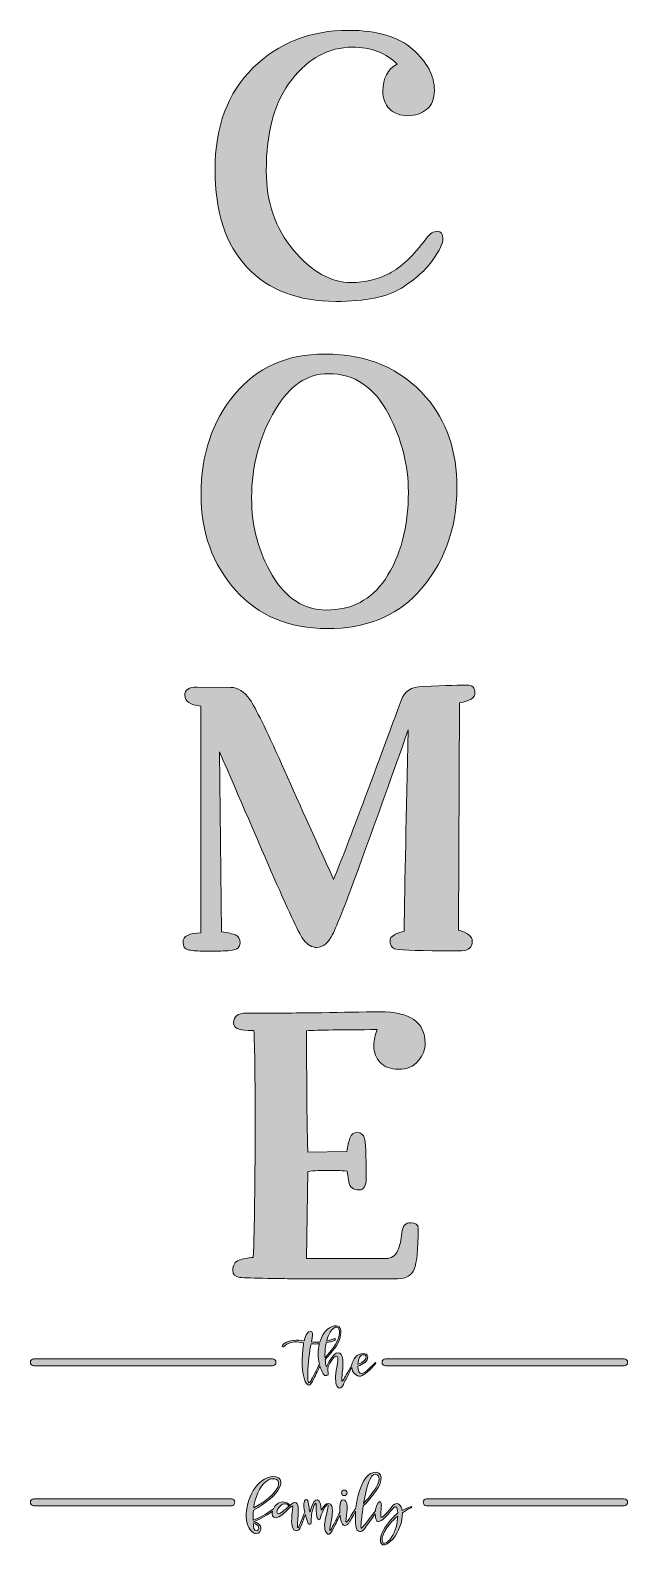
# Model space of a CAD drawing. Header units: inches. Extents: x -1.8 to 7.8, y -47.9 to -0.1.
# Drawn here: x -1.75 to 7.75, y -47.88 to -23.74 of the extents above; entities that cross this region are included whole.
import ezdxf

# ---------------------------------------------------------------- set-up
doc = ezdxf.new("R2010")
doc.units = ezdxf.units.IN
doc.header["$MEASUREMENT"] = 0
doc.layers.add('Layer 1', color=7, linetype='Continuous')

# ---------------------------------------------------------------- blocks, each defined once
blk = doc.blocks.new('block 3')
at = {"layer": 'Layer 1', "lineweight": 0}
for points, knots in [([(4.294, -47.233), (4.258, -47.247), (4.208, -47.28), (4.167, -47.31), (4.173, -47.442), (4.109, -47.618), (4.019, -47.721), (3.883, -47.878), (3.786, -47.832), (3.826, -47.681), (3.854, -47.568), (3.952, -47.447), (4.054, -47.348), (4.057, -47.346), (4.09, -47.313), (4.093, -47.311), (4.088, -47.208), (4.06, -47.186), (4.015, -47.243), (3.973, -47.292), (3.914, -47.362), (3.854, -47.413), (3.784, -47.468), (3.752, -47.458), (3.741, -47.377), (3.739, -47.364), (3.735, -47.352), (3.735, -47.339), (3.735, -47.333), (3.735, -47.328), (3.735, -47.323), (3.682, -47.395), (3.626, -47.474), (3.563, -47.561), (3.511, -47.633), (3.446, -47.613), (3.431, -47.535), (3.418, -47.464), (3.416, -47.375), (3.423, -47.28), (3.408, -47.309), (3.396, -47.331), (3.372, -47.373), (3.354, -47.404), (3.337, -47.433), (3.319, -47.463), (3.311, -47.474), (3.302, -47.486), (3.292, -47.495), (3.273, -47.516), (3.232, -47.515), (3.216, -47.491), (3.206, -47.477), (3.198, -47.461), (3.193, -47.444), (3.183, -47.412), (3.178, -47.38), (3.175, -47.347), (3.127, -47.443), (3.097, -47.503), (3.052, -47.594), (3.022, -47.647), (2.99, -47.668), (2.959, -47.627), (2.914, -47.565), (2.93, -47.454), (2.953, -47.357), (2.953, -47.357), (2.983, -47.233), (2.983, -47.233), (2.996, -47.18), (2.979, -47.157), (2.944, -47.206), (2.931, -47.225), (2.919, -47.244), (2.909, -47.266), (2.889, -47.308), (2.868, -47.351), (2.861, -47.399), (2.859, -47.425), (2.828, -47.425), (2.82, -47.404), (2.814, -47.393), (2.812, -47.382), (2.809, -47.37), (2.792, -47.306), (2.791, -47.241), (2.797, -47.176), (2.797, -47.103), (2.739, -47.224), (2.721, -47.349), (2.72, -47.349), (2.713, -47.469), (2.714, -47.469), (2.713, -47.479), (2.709, -47.486), (2.699, -47.488), (2.687, -47.49), (2.678, -47.487), (2.671, -47.478), (2.668, -47.473), (2.664, -47.468), (2.662, -47.462), (2.648, -47.418), (2.635, -47.376), (2.624, -47.336), (2.591, -47.423), (2.577, -47.462), (2.544, -47.545), (2.522, -47.589), (2.499, -47.593), (2.477, -47.593), (2.423, -47.593), (2.406, -47.511), (2.406, -47.433), (2.406, -47.356), (2.423, -47.24), (2.423, -47.21), (2.423, -47.202), (2.421, -47.198), (2.417, -47.198), (2.409, -47.198), (2.395, -47.21), (2.372, -47.23), (2.286, -47.309), (2.22, -47.387), (2.153, -47.387), (2.099, -47.387), (2.086, -47.338), (2.1, -47.284), (1.983, -47.367), (1.895, -47.409), (1.8, -47.452), (1.936, -47.452), (1.956, -47.639), (1.841, -47.639), (1.789, -47.64), (1.725, -47.57), (1.698, -47.476), (1.634, -47.221), (1.78, -46.848), (2.019, -46.75), (2.158, -46.693), (2.286, -46.765), (2.215, -46.905), (2.149, -47.035), (1.997, -47.152), (1.799, -47.265), (1.794, -47.318), (1.794, -47.386), (1.794, -47.426), (1.901, -47.385), (1.983, -47.344), (2.115, -47.244), (2.142, -47.187), (2.196, -47.136), (2.263, -47.136), (2.3, -47.136), (2.337, -47.149), (2.363, -47.173), (2.367, -47.175), (2.371, -47.18), (2.371, -47.184), (2.371, -47.192), (2.363, -47.199), (2.357, -47.192), (2.345, -47.176), (2.32, -47.166), (2.293, -47.166), (2.209, -47.166), (2.129, -47.325), (2.199, -47.325), (2.214, -47.325), (2.261, -47.289), (2.286, -47.268), (2.328, -47.234), (2.367, -47.198), (2.41, -47.164), (2.428, -47.15), (2.444, -47.144), (2.459, -47.144), (2.489, -47.144), (2.509, -47.173), (2.509, -47.221), (2.514, -47.36), (2.497, -47.445), (2.497, -47.52), (2.497, -47.545), (2.509, -47.548), (2.518, -47.531), (2.559, -47.44), (2.579, -47.389), (2.615, -47.296), (2.601, -47.235), (2.596, -47.181), (2.605, -47.137), (2.607, -47.129), (2.609, -47.122), (2.612, -47.115), (2.625, -47.088), (2.653, -47.088), (2.663, -47.115), (2.667, -47.123), (2.669, -47.131), (2.67, -47.141), (2.676, -47.177), (2.681, -47.214), (2.686, -47.251), (2.69, -47.274), (2.697, -47.309), (2.706, -47.279), (2.715, -47.247), (2.728, -47.198), (2.742, -47.166), (2.766, -47.109), (2.814, -47.08), (2.845, -47.124), (2.862, -47.148), (2.87, -47.19), (2.872, -47.223), (2.873, -47.247), (2.873, -47.278), (2.893, -47.245), (2.906, -47.226), (2.919, -47.205), (2.933, -47.185), (2.961, -47.147), (3.027, -47.149), (3.044, -47.202), (3.05, -47.219), (3.053, -47.239), (3.054, -47.258), (3.057, -47.303), (3.05, -47.347), (3.043, -47.392), (3.043, -47.392), (3.014, -47.558), (3.014, -47.558), (3.007, -47.608), (3.021, -47.598), (3.045, -47.552), (3.074, -47.496), (3.135, -47.375), (3.172, -47.302), (3.17, -47.269), (3.171, -47.236), (3.172, -47.204), (3.177, -47.145), (3.187, -47.101), (3.23, -47.101), (3.302, -47.101), (3.296, -47.269), (3.273, -47.404), (3.266, -47.438), (3.264, -47.501), (3.324, -47.398), (3.397, -47.283), (3.413, -47.252), (3.428, -47.226), (3.448, -47.054), (3.498, -46.875), (3.569, -46.773), (3.68, -46.612), (3.87, -46.622), (3.821, -46.818), (3.797, -46.913), (3.644, -47.103), (3.545, -47.199), (3.524, -47.347), (3.52, -47.385), (3.511, -47.483), (3.507, -47.552), (3.499, -47.581), (3.543, -47.527), (3.568, -47.496), (3.677, -47.358), (3.739, -47.278), (3.742, -47.251), (3.748, -47.225), (3.757, -47.2), (3.783, -47.125), (3.828, -47.107), (3.83, -47.16), (3.833, -47.181), (3.833, -47.204), (3.831, -47.225), (3.829, -47.267), (3.825, -47.309), (3.823, -47.351), (3.813, -47.42), (3.889, -47.355), (4.003, -47.21), (4.054, -47.145), (4.112, -47.141), (4.147, -47.216), (4.154, -47.232), (4.16, -47.25), (4.163, -47.27), (4.202, -47.248), (4.254, -47.226), (4.294, -47.212), (4.325, -47.201), (4.324, -47.221), (4.294, -47.233)], [0, 0, 0, 0, 1, 1, 1, 2, 2, 2, 3, 3, 3, 4, 4, 4, 5, 5, 5, 6, 6, 6, 7, 7, 7, 8, 8, 8, 9, 9, 9, 10, 10, 10, 11, 11, 11, 12, 12, 12, 13, 13, 13, 14, 14, 14, 15, 15, 15, 16, 16, 16, 17, 17, 17, 18, 18, 18, 19, 19, 19, 20, 20, 20, 21, 21, 21, 22, 22, 22, 23, 23, 23, 24, 24, 24, 25, 25, 25, 26, 26, 26, 27, 27, 27, 28, 28, 28, 29, 29, 29, 30, 30, 30, 31, 31, 31, 32, 32, 32, 33, 33, 33, 34, 34, 34, 35, 35, 35, 36, 36, 36, 37, 37, 37, 38, 38, 38, 39, 39, 39, 40, 40, 40, 41, 41, 41, 42, 42, 42, 43, 43, 43, 44, 44, 44, 45, 45, 45, 46, 46, 46, 47, 47, 47, 48, 48, 48, 49, 49, 49, 50, 50, 50, 51, 51, 51, 52, 52, 52, 53, 53, 53, 54, 54, 54, 55, 55, 55, 56, 56, 56, 57, 57, 57, 58, 58, 58, 59, 59, 59, 60, 60, 60, 61, 61, 61, 62, 62, 62, 63, 63, 63, 64, 64, 64, 65, 65, 65, 66, 66, 66, 67, 67, 67, 68, 68, 68, 69, 69, 69, 70, 70, 70, 71, 71, 71, 72, 72, 72, 73, 73, 73, 74, 74, 74, 75, 75, 75, 76, 76, 76, 77, 77, 77, 78, 78, 78, 79, 79, 79, 80, 80, 80, 81, 81, 81, 82, 82, 82, 83, 83, 83, 84, 84, 84, 85, 85, 85, 86, 86, 86, 87, 87, 87, 88, 88, 88, 89, 89, 89, 90, 90, 90, 91, 91, 91, 92, 92, 92, 93, 93, 93, 94, 94, 94, 95, 95, 95, 96, 96, 96, 97, 97, 97, 98, 98, 98, 99, 99, 99, 100, 100, 100, 101, 101, 101, 101]), ([(1.803, -47.227), (1.977, -47.14), (2.139, -47.003), (2.184, -46.904), (2.247, -46.767), (2.11, -46.747), (2.046, -46.78), (1.921, -46.843), (1.848, -47.001), (1.811, -47.17), (1.807, -47.188), (1.806, -47.208), (1.803, -47.227)], [0, 0, 0, 0, 1, 1, 1, 2, 2, 2, 3, 3, 3, 4, 4, 4, 4]), ([(3.551, -47.159), (3.653, -47.049), (3.728, -46.95), (3.773, -46.861), (3.85, -46.711), (3.723, -46.617), (3.653, -46.772), (3.605, -46.884), (3.569, -47.032), (3.551, -47.159)], [0, 0, 0, 0, 1, 1, 1, 2, 2, 2, 3, 3, 3, 3]), ([(1.797, -47.479), (1.799, -47.535), (1.804, -47.595), (1.839, -47.595), (1.909, -47.595), (1.893, -47.479), (1.797, -47.479)], [0, 0, 0, 0, 1, 1, 1, 2, 2, 2, 2]), ([(4.093, -47.36), (4.078, -47.37), (4.068, -47.378), (4.062, -47.385), (3.975, -47.464), (3.868, -47.598), (3.848, -47.695), (3.822, -47.835), (3.918, -47.816), (3.995, -47.697), (4.053, -47.608), (4.093, -47.463), (4.093, -47.36)], [0, 0, 0, 0, 1, 1, 1, 2, 2, 2, 3, 3, 3, 4, 4, 4, 4])]:
    blk.add_open_spline(points, degree=3, knots=knots, dxfattribs=at)
blk = doc.blocks.new('block 2')
at = {"layer": 'Layer 1', "true_color": 0x231f20}
h = blk.add_hatch(color=250, dxfattribs=at)
h.dxf.hatch_style = 2
edge = h.paths.add_edge_path()
edge.add_spline(control_points=[(4.813, -27.046), (4.813, -27.119), (4.759, -27.233), (4.652, -27.388), (4.544, -27.543), (4.378, -27.692), (4.154, -27.834), (3.93, -27.976), (3.581, -28.047), (3.107, -28.047), (2.512, -28.047), (2.044, -27.868), (1.701, -27.509), (1.358, -27.15), (1.187, -26.629), (1.187, -25.947), (1.187, -25.269), (1.388, -24.731), (1.791, -24.334), (2.194, -23.936), (2.702, -23.737), (3.315, -23.737), (3.767, -23.737), (4.107, -23.839), (4.335, -24.041), (4.562, -24.243), (4.676, -24.459), (4.676, -24.689), (4.676, -24.828), (4.635, -24.93), (4.553, -24.995), (4.471, -25.061), (4.372, -25.094), (4.255, -25.094), (4.131, -25.094), (4.034, -25.057), (3.963, -24.984), (3.892, -24.912), (3.856, -24.819), (3.856, -24.706), (3.856, -24.498), (3.933, -24.354), (4.086, -24.273), (3.907, -24.095), (3.668, -24.005), (3.369, -24.005), (2.997, -24.005), (2.676, -24.178), (2.407, -24.522), (2.137, -24.867), (2.002, -25.351), (2.002, -25.974), (2.002, -26.467), (2.146, -26.885), (2.434, -27.23), (2.722, -27.574), (3.03, -27.747), (3.358, -27.747), (3.573, -27.747), (3.774, -27.698), (3.96, -27.602), (4.146, -27.505), (4.343, -27.318), (4.551, -27.041), (4.605, -26.968), (4.664, -26.932), (4.726, -26.932), (4.784, -26.932), (4.813, -26.97), (4.813, -27.046)], knot_values=[0, 0, 0, 0, 1, 1, 1, 2, 2, 2, 3, 3, 3, 4, 4, 4, 5, 5, 5, 6, 6, 6, 7, 7, 7, 8, 8, 8, 9, 9, 9, 10, 10, 10, 11, 11, 11, 12, 12, 12, 13, 13, 13, 14, 14, 14, 15, 15, 15, 16, 16, 16, 17, 17, 17, 18, 18, 18, 19, 19, 19, 20, 20, 20, 21, 21, 21, 22, 22, 22, 23, 23, 23, 23], degree=3, periodic=1)
h = blk.add_hatch(color=250, dxfattribs=at)
h.dxf.hatch_style = 2
edge = h.paths.add_edge_path()
edge.add_spline(control_points=[(4.542, -29.568), (4.145, -29.112), (3.609, -28.884), (2.934, -28.884), (2.329, -28.884), (1.85, -29.098), (1.496, -29.527), (1.142, -29.955), (0.965, -30.485), (0.965, -31.116), (0.965, -31.721), (1.148, -32.228), (1.512, -32.636), (1.877, -33.045), (2.364, -33.249), (2.973, -33.249), (3.574, -33.249), (4.05, -33.063), (4.4, -32.691), (4.823, -32.239), (5.035, -31.677), (5.035, -31.006), (5.035, -30.427), (4.871, -29.947), (4.542, -29.568)], knot_values=[0, 0, 0, 0, 1, 1, 1, 2, 2, 2, 3, 3, 3, 4, 4, 4, 5, 5, 5, 6, 6, 6, 7, 7, 7, 8, 8, 8, 8], degree=3, periodic=1)
edge = h.paths.add_edge_path()
edge.add_spline(control_points=[(3.892, -32.467), (3.673, -32.791), (3.361, -32.954), (2.956, -32.954), (2.603, -32.954), (2.316, -32.769), (2.098, -32.401), (1.879, -32.033), (1.769, -31.623), (1.769, -31.17), (1.769, -30.664), (1.895, -30.195), (2.147, -29.765), (2.373, -29.386), (2.654, -29.196), (2.989, -29.196), (3.405, -29.196), (3.724, -29.409), (3.946, -29.836), (4.158, -30.241), (4.263, -30.655), (4.263, -31.078), (4.263, -31.635), (4.139, -32.099), (3.892, -32.467)], knot_values=[0, 0, 0, 0, 1, 1, 1, 2, 2, 2, 3, 3, 3, 4, 4, 4, 5, 5, 5, 6, 6, 6, 7, 7, 7, 8, 8, 8, 8], degree=3, periodic=1)
h = blk.add_hatch(color=250, dxfattribs=at)
h.dxf.hatch_style = 2
edge = h.paths.add_edge_path()
edge.add_spline(control_points=[(5.076, -34.43), (5.076, -34.43), (5.059, -38.046), (5.059, -38.046), (5.205, -38.082), (5.278, -38.141), (5.278, -38.221), (5.278, -38.319), (5.221, -38.369), (5.108, -38.371), (4.995, -38.373), (4.893, -38.374), (4.802, -38.374), (4.343, -38.37), (4.089, -38.359), (4.042, -38.341), (3.995, -38.323), (3.971, -38.275), (3.971, -38.199), (3.971, -38.148), (4.046, -38.102), (4.195, -38.062), (4.206, -37.285), (4.228, -36.217), (4.261, -34.857), (4.009, -35.568), (3.763, -36.254), (3.522, -36.916), (3.282, -37.578), (3.127, -37.977), (3.057, -38.114), (2.988, -38.251), (2.904, -38.319), (2.806, -38.319), (2.729, -38.319), (2.66, -38.28), (2.598, -38.202), (2.536, -38.123), (2.378, -37.792), (2.125, -37.209), (1.871, -36.625), (1.582, -35.958), (1.258, -35.207), (1.258, -35.207), (1.291, -38.068), (1.291, -38.068), (1.393, -38.086), (1.468, -38.103), (1.515, -38.12), (1.562, -38.136), (1.586, -38.179), (1.586, -38.248), (1.586, -38.314), (1.543, -38.352), (1.458, -38.363), (1.372, -38.374), (1.271, -38.379), (1.154, -38.379), (1.125, -38.379), (1.066, -38.378), (0.976, -38.377), (0.887, -38.375), (0.815, -38.368), (0.76, -38.355), (0.706, -38.342), (0.678, -38.303), (0.678, -38.237), (0.678, -38.139), (0.773, -38.089), (0.963, -38.089), (0.963, -38.089), (0.963, -34.48), (0.963, -34.48), (0.791, -34.461), (0.706, -34.405), (0.706, -34.31), (0.706, -34.222), (0.771, -34.179), (0.902, -34.179), (0.902, -34.179), (1.438, -34.184), (1.438, -34.184), (1.551, -34.184), (1.653, -34.249), (1.742, -34.378), (1.831, -34.508), (1.999, -34.849), (2.245, -35.401), (2.491, -35.954), (2.768, -36.565), (3.074, -37.236), (3.296, -36.686), (3.654, -35.738), (4.146, -34.392), (4.197, -34.246), (4.31, -34.171), (4.485, -34.168), (4.875, -34.153), (5.112, -34.146), (5.196, -34.146), (5.28, -34.15), (5.322, -34.19), (5.322, -34.266), (5.322, -34.35), (5.24, -34.405), (5.076, -34.43)], knot_values=[0, 0, 0, 0, 1, 1, 1, 2, 2, 2, 3, 3, 3, 4, 4, 4, 5, 5, 5, 6, 6, 6, 7, 7, 7, 8, 8, 8, 9, 9, 9, 10, 10, 10, 11, 11, 11, 12, 12, 12, 13, 13, 13, 14, 14, 14, 15, 15, 15, 16, 16, 16, 17, 17, 17, 18, 18, 18, 19, 19, 19, 20, 20, 20, 21, 21, 21, 22, 22, 22, 23, 23, 23, 24, 24, 24, 25, 25, 25, 26, 26, 26, 27, 27, 27, 28, 28, 28, 29, 29, 29, 30, 30, 30, 31, 31, 31, 32, 32, 32, 33, 33, 33, 34, 34, 34, 35, 35, 35, 35], degree=3, periodic=1)
h = blk.add_hatch(color=250, dxfattribs=at)
h.dxf.hatch_style = 2
edge = h.paths.add_edge_path()
edge.add_spline(control_points=[(3.714, -39.872), (3.714, -39.789), (3.732, -39.707), (3.768, -39.626), (3.2, -39.626), (2.824, -39.632), (2.642, -39.643), (2.645, -40.693), (2.653, -41.337), (2.664, -41.573), (2.664, -41.573), (3.282, -41.563), (3.282, -41.563), (3.296, -41.479), (3.314, -41.408), (3.334, -41.349), (3.354, -41.291), (3.393, -41.262), (3.451, -41.262), (3.506, -41.262), (3.544, -41.293), (3.566, -41.355), (3.581, -41.395), (3.59, -41.605), (3.593, -41.984), (3.593, -42.111), (3.557, -42.175), (3.484, -42.175), (3.386, -42.175), (3.329, -42.131), (3.315, -42.044), (3.315, -42.044), (3.287, -41.874), (3.287, -41.874), (3.185, -41.867), (3.087, -41.863), (2.992, -41.863), (2.875, -41.863), (2.766, -41.869), (2.664, -41.88), (2.664, -41.88), (2.642, -43.264), (2.642, -43.264), (2.642, -43.264), (3.905, -43.264), (3.905, -43.264), (3.993, -43.264), (4.055, -43.223), (4.091, -43.141), (4.128, -43.058), (4.15, -42.964), (4.16, -42.856), (4.169, -42.749), (4.215, -42.695), (4.299, -42.695), (4.379, -42.695), (4.419, -42.726), (4.419, -42.788), (4.419, -43.116), (4.398, -43.331), (4.356, -43.433), (4.314, -43.535), (4.226, -43.586), (4.091, -43.586), (4.091, -43.586), (2.439, -43.586), (2.439, -43.586), (2.381, -43.586), (2.242, -43.584), (2.024, -43.581), (1.805, -43.577), (1.658, -43.572), (1.583, -43.564), (1.509, -43.557), (1.471, -43.521), (1.471, -43.455), (1.471, -43.367), (1.504, -43.313), (1.57, -43.291), (1.635, -43.269), (1.71, -43.255), (1.794, -43.247), (1.805, -43.163), (1.816, -42.58), (1.827, -41.497), (1.827, -40.48), (1.819, -39.86), (1.805, -39.637), (1.805, -39.637), (1.712, -39.637), (1.712, -39.637), (1.559, -39.637), (1.482, -39.597), (1.482, -39.517), (1.482, -39.415), (1.55, -39.364), (1.685, -39.364), (2.155, -39.364), (2.555, -39.361), (2.885, -39.356), (3.215, -39.35), (3.522, -39.346), (3.807, -39.342), (4.288, -39.342), (4.529, -39.508), (4.529, -39.84), (4.529, -39.942), (4.492, -40.037), (4.419, -40.124), (4.346, -40.212), (4.241, -40.255), (4.102, -40.255), (3.982, -40.255), (3.887, -40.221), (3.818, -40.151), (3.748, -40.082), (3.714, -39.989), (3.714, -39.872)], knot_values=[0, 0, 0, 0, 1, 1, 1, 2, 2, 2, 3, 3, 3, 4, 4, 4, 5, 5, 5, 6, 6, 6, 7, 7, 7, 8, 8, 8, 9, 9, 9, 10, 10, 10, 11, 11, 11, 12, 12, 12, 13, 13, 13, 14, 14, 14, 15, 15, 15, 16, 16, 16, 17, 17, 17, 18, 18, 18, 19, 19, 19, 20, 20, 20, 21, 21, 21, 22, 22, 22, 23, 23, 23, 24, 24, 24, 25, 25, 25, 26, 26, 26, 27, 27, 27, 28, 28, 28, 29, 29, 29, 30, 30, 30, 31, 31, 31, 32, 32, 32, 33, 33, 33, 34, 34, 34, 35, 35, 35, 36, 36, 36, 37, 37, 37, 38, 38, 38, 39, 39, 39, 39], degree=3, periodic=1)
h = blk.add_hatch(color=250, dxfattribs=at)
h.dxf.hatch_style = 2
edge = h.paths.add_edge_path()
edge.add_spline(control_points=[(3.738, -44.918), (3.639, -45.022), (3.552, -45.091), (3.528, -45.093), (3.482, -45.097), (3.458, -45.06), (3.461, -44.976), (3.534, -44.95), (3.624, -44.896), (3.616, -44.825), (3.613, -44.79), (3.58, -44.776), (3.545, -44.776), (3.453, -44.776), (3.374, -44.864), (3.362, -44.956), (3.334, -45.007), (3.307, -45.059), (3.28, -45.106), (3.234, -45.19), (3.202, -45.245), (3.202, -45.195), (3.207, -45.145), (3.21, -45.095), (3.216, -45.045), (3.224, -44.97), (3.226, -44.881), (3.207, -44.824), (3.18, -44.721), (3.074, -44.734), (2.959, -44.985), (2.949, -44.952), (2.942, -44.913), (2.939, -44.87), (3.048, -44.742), (3.156, -44.643), (3.185, -44.486), (3.207, -44.362), (3.153, -44.299), (3.04, -44.351), (2.95, -44.39), (2.887, -44.482), (2.854, -44.594), (2.809, -44.597), (2.764, -44.597), (2.721, -44.592), (2.727, -44.56), (2.742, -44.495), (2.738, -44.457), (2.732, -44.405), (2.676, -44.408), (2.651, -44.456), (2.631, -44.491), (2.62, -44.512), (2.604, -44.574), (2.497, -44.555), (2.364, -44.558), (2.282, -44.623), (2.263, -44.639), (2.243, -44.663), (2.266, -44.669), (2.276, -44.671), (2.287, -44.664), (2.301, -44.649), (2.375, -44.575), (2.511, -44.586), (2.597, -44.605), (2.596, -44.615), (2.594, -44.63), (2.592, -44.639), (2.568, -44.826), (2.562, -45.098), (2.622, -45.221), (2.662, -45.302), (2.699, -45.289), (2.738, -45.215), (2.781, -45.128), (2.816, -45.057), (2.856, -44.975), (2.869, -45.018), (2.886, -45.06), (2.908, -45.098), (2.939, -45.153), (2.999, -45.124), (2.989, -45.086), (2.974, -45.016), (2.982, -44.989), (3.014, -44.929), (3.093, -44.781), (3.17, -44.771), (3.135, -44.934), (3.098, -45.094), (3.099, -45.211), (3.116, -45.266), (3.141, -45.342), (3.186, -45.344), (3.228, -45.269), (3.254, -45.211), (3.288, -45.153), (3.314, -45.094), (3.329, -45.061), (3.345, -45.029), (3.361, -44.997), (3.368, -45.073), (3.433, -45.147), (3.507, -45.133), (3.555, -45.124), (3.66, -45.028), (3.739, -44.94), (3.749, -44.932), (3.743, -44.912), (3.738, -44.918)], knot_values=[0, 0, 0, 0, 1, 1, 1, 2, 2, 2, 3, 3, 3, 4, 4, 4, 5, 5, 5, 6, 6, 6, 7, 7, 7, 8, 8, 8, 9, 9, 9, 10, 10, 10, 11, 11, 11, 12, 12, 12, 13, 13, 13, 14, 14, 14, 15, 15, 15, 16, 16, 16, 17, 17, 17, 18, 18, 18, 19, 19, 19, 20, 20, 20, 21, 21, 21, 22, 22, 22, 23, 23, 23, 24, 24, 24, 25, 25, 25, 26, 26, 26, 27, 27, 27, 28, 28, 28, 29, 29, 29, 30, 30, 30, 31, 31, 31, 32, 32, 32, 33, 33, 33, 34, 34, 34, 35, 35, 35, 36, 36, 36, 37, 37, 37, 37], degree=3, periodic=1)
edge = h.paths.add_edge_path()
edge.add_spline(control_points=[(2.714, -45.202), (2.674, -45.282), (2.663, -45.226), (2.663, -45.148), (2.661, -44.983), (2.677, -44.82), (2.708, -44.658), (2.711, -44.643), (2.712, -44.637), (2.716, -44.621), (2.757, -44.625), (2.802, -44.625), (2.847, -44.621), (2.822, -44.722), (2.821, -44.838), (2.848, -44.945), (2.815, -45.008), (2.725, -45.182), (2.714, -45.202)], knot_values=[0, 0, 0, 0, 1, 1, 1, 2, 2, 2, 3, 3, 3, 4, 4, 4, 5, 5, 5, 6, 6, 6, 6], degree=3, periodic=1)
edge = h.paths.add_edge_path()
edge.add_spline(control_points=[(2.955, -44.606), (3.007, -44.595), (3.053, -44.581), (3.088, -44.566), (3.107, -44.558), (3.104, -44.532), (3.094, -44.535), (3.054, -44.553), (3.009, -44.567), (2.962, -44.577), (2.98, -44.505), (3.007, -44.442), (3.044, -44.401), (3.128, -44.307), (3.188, -44.374), (3.162, -44.489), (3.127, -44.639), (3.028, -44.729), (2.937, -44.842), (2.933, -44.766), (2.939, -44.682), (2.955, -44.606)], knot_values=[0, 0, 0, 0, 1, 1, 1, 2, 2, 2, 3, 3, 3, 4, 4, 4, 5, 5, 5, 6, 6, 6, 7, 7, 7, 7], degree=3, periodic=1)
edge = h.paths.add_edge_path()
edge.add_spline(control_points=[(3.548, -44.794), (3.57, -44.794), (3.59, -44.808), (3.591, -44.832), (3.591, -44.887), (3.509, -44.932), (3.46, -44.943), (3.461, -44.869), (3.496, -44.794), (3.548, -44.794)], knot_values=[0, 0, 0, 0, 1, 1, 1, 2, 2, 2, 3, 3, 3, 3], degree=3, periodic=1)
h = blk.add_hatch(color=250, dxfattribs=at)
h.dxf.hatch_style = 2
edge = h.paths.add_edge_path()
edge.add_spline(control_points=[(2.157, -44.915), (2.157, -44.946), (2.132, -44.972), (2.101, -44.972), (2.101, -44.972), (-1.694, -44.972), (-1.694, -44.972), (-1.725, -44.972), (-1.75, -44.946), (-1.75, -44.915), (-1.75, -44.884), (-1.725, -44.859), (-1.694, -44.859), (-1.694, -44.859), (2.101, -44.859), (2.101, -44.859), (2.132, -44.859), (2.157, -44.884), (2.157, -44.915)], knot_values=[0, 0, 0, 0, 1, 1, 1, 2, 2, 2, 3, 3, 3, 4, 4, 4, 5, 5, 5, 6, 6, 6, 6], degree=3, periodic=1)
h = blk.add_hatch(color=250, dxfattribs=at)
h.dxf.hatch_style = 2
edge = h.paths.add_edge_path()
edge.add_spline(control_points=[(7.75, -44.915), (7.75, -44.946), (7.725, -44.972), (7.694, -44.972), (7.694, -44.972), (3.899, -44.972), (3.899, -44.972), (3.868, -44.972), (3.843, -44.946), (3.843, -44.915), (3.843, -44.884), (3.868, -44.859), (3.899, -44.859), (3.899, -44.859), (7.694, -44.859), (7.694, -44.859), (7.725, -44.859), (7.75, -44.884), (7.75, -44.915)], knot_values=[0, 0, 0, 0, 1, 1, 1, 2, 2, 2, 3, 3, 3, 4, 4, 4, 5, 5, 5, 6, 6, 6, 6], degree=3, periodic=1)
h = blk.add_hatch(color=250, dxfattribs=at)
h.dxf.hatch_style = 2
edge = h.paths.add_edge_path()
edge.add_spline(control_points=[(3.198, -46.99), (3.198, -46.967), (3.218, -46.946), (3.242, -46.946), (3.267, -46.946), (3.287, -46.967), (3.287, -46.99), (3.287, -47.015), (3.267, -47.035), (3.242, -47.035), (3.218, -47.035), (3.198, -47.015), (3.198, -46.99)], knot_values=[0, 0, 0, 0, 1, 1, 1, 2, 2, 2, 3, 3, 3, 4, 4, 4, 4], degree=3, periodic=1)
edge = h.paths.add_edge_path()
edge.add_spline(control_points=[(4.294, -47.233), (4.258, -47.247), (4.208, -47.28), (4.167, -47.31), (4.173, -47.442), (4.109, -47.618), (4.019, -47.721), (3.883, -47.878), (3.786, -47.832), (3.826, -47.681), (3.854, -47.568), (3.952, -47.447), (4.054, -47.348), (4.057, -47.346), (4.09, -47.313), (4.093, -47.311), (4.088, -47.208), (4.06, -47.186), (4.015, -47.243), (3.973, -47.292), (3.914, -47.362), (3.854, -47.413), (3.784, -47.468), (3.752, -47.458), (3.741, -47.377), (3.739, -47.364), (3.735, -47.352), (3.735, -47.339), (3.735, -47.333), (3.735, -47.328), (3.735, -47.323), (3.682, -47.395), (3.626, -47.474), (3.563, -47.561), (3.511, -47.633), (3.446, -47.613), (3.431, -47.535), (3.418, -47.464), (3.416, -47.375), (3.423, -47.28), (3.408, -47.309), (3.396, -47.331), (3.372, -47.373), (3.354, -47.404), (3.337, -47.433), (3.319, -47.463), (3.311, -47.474), (3.302, -47.486), (3.292, -47.495), (3.273, -47.516), (3.232, -47.515), (3.216, -47.491), (3.206, -47.477), (3.198, -47.461), (3.193, -47.444), (3.183, -47.412), (3.178, -47.38), (3.175, -47.347), (3.127, -47.443), (3.097, -47.503), (3.052, -47.594), (3.022, -47.647), (2.99, -47.668), (2.959, -47.627), (2.914, -47.565), (2.93, -47.454), (2.953, -47.357), (2.953, -47.357), (2.983, -47.233), (2.983, -47.233), (2.996, -47.18), (2.979, -47.157), (2.944, -47.206), (2.931, -47.225), (2.919, -47.244), (2.909, -47.266), (2.889, -47.308), (2.868, -47.351), (2.861, -47.399), (2.859, -47.425), (2.828, -47.425), (2.82, -47.404), (2.814, -47.393), (2.812, -47.382), (2.809, -47.37), (2.792, -47.306), (2.791, -47.241), (2.797, -47.176), (2.797, -47.103), (2.739, -47.224), (2.721, -47.349), (2.72, -47.349), (2.713, -47.469), (2.714, -47.469), (2.713, -47.479), (2.709, -47.486), (2.699, -47.488), (2.687, -47.49), (2.678, -47.487), (2.671, -47.478), (2.668, -47.473), (2.664, -47.468), (2.662, -47.462), (2.648, -47.418), (2.635, -47.376), (2.624, -47.336), (2.591, -47.423), (2.577, -47.462), (2.544, -47.545), (2.522, -47.589), (2.499, -47.593), (2.477, -47.593), (2.423, -47.593), (2.406, -47.511), (2.406, -47.433), (2.406, -47.356), (2.423, -47.24), (2.423, -47.21), (2.423, -47.202), (2.421, -47.198), (2.417, -47.198), (2.409, -47.198), (2.395, -47.21), (2.372, -47.23), (2.286, -47.309), (2.22, -47.387), (2.153, -47.387), (2.099, -47.387), (2.086, -47.338), (2.1, -47.284), (1.983, -47.367), (1.895, -47.409), (1.8, -47.452), (1.936, -47.452), (1.956, -47.639), (1.841, -47.639), (1.789, -47.64), (1.725, -47.57), (1.698, -47.476), (1.634, -47.221), (1.78, -46.848), (2.019, -46.75), (2.158, -46.693), (2.286, -46.765), (2.215, -46.905), (2.149, -47.035), (1.997, -47.152), (1.799, -47.265), (1.794, -47.318), (1.794, -47.386), (1.794, -47.426), (1.901, -47.385), (1.983, -47.344), (2.115, -47.244), (2.142, -47.187), (2.196, -47.136), (2.263, -47.136), (2.3, -47.136), (2.337, -47.149), (2.363, -47.173), (2.367, -47.175), (2.371, -47.18), (2.371, -47.184), (2.371, -47.192), (2.363, -47.199), (2.357, -47.192), (2.345, -47.176), (2.32, -47.166), (2.293, -47.166), (2.209, -47.166), (2.129, -47.325), (2.199, -47.325), (2.214, -47.325), (2.261, -47.289), (2.286, -47.268), (2.328, -47.234), (2.367, -47.198), (2.41, -47.164), (2.428, -47.15), (2.444, -47.144), (2.459, -47.144), (2.489, -47.144), (2.509, -47.173), (2.509, -47.221), (2.514, -47.36), (2.497, -47.445), (2.497, -47.52), (2.497, -47.545), (2.509, -47.548), (2.518, -47.531), (2.559, -47.44), (2.579, -47.389), (2.615, -47.296), (2.601, -47.235), (2.596, -47.181), (2.605, -47.137), (2.607, -47.129), (2.609, -47.122), (2.612, -47.115), (2.625, -47.088), (2.653, -47.088), (2.663, -47.115), (2.667, -47.123), (2.669, -47.131), (2.67, -47.141), (2.676, -47.177), (2.681, -47.214), (2.686, -47.251), (2.69, -47.274), (2.697, -47.309), (2.706, -47.279), (2.715, -47.247), (2.728, -47.198), (2.742, -47.166), (2.766, -47.109), (2.814, -47.08), (2.845, -47.124), (2.862, -47.148), (2.87, -47.19), (2.872, -47.223), (2.873, -47.247), (2.873, -47.278), (2.893, -47.245), (2.906, -47.226), (2.919, -47.205), (2.933, -47.185), (2.961, -47.147), (3.027, -47.149), (3.044, -47.202), (3.05, -47.219), (3.053, -47.239), (3.054, -47.258), (3.057, -47.303), (3.05, -47.347), (3.043, -47.392), (3.043, -47.392), (3.014, -47.558), (3.014, -47.558), (3.007, -47.608), (3.021, -47.598), (3.045, -47.552), (3.074, -47.496), (3.135, -47.375), (3.172, -47.302), (3.17, -47.269), (3.171, -47.236), (3.172, -47.204), (3.177, -47.145), (3.187, -47.101), (3.23, -47.101), (3.302, -47.101), (3.296, -47.269), (3.273, -47.404), (3.266, -47.438), (3.264, -47.501), (3.324, -47.398), (3.397, -47.283), (3.413, -47.252), (3.428, -47.226), (3.448, -47.054), (3.498, -46.875), (3.569, -46.773), (3.68, -46.612), (3.87, -46.622), (3.821, -46.818), (3.797, -46.913), (3.644, -47.103), (3.545, -47.199), (3.524, -47.347), (3.52, -47.385), (3.511, -47.483), (3.507, -47.552), (3.499, -47.581), (3.543, -47.527), (3.568, -47.496), (3.677, -47.358), (3.739, -47.278), (3.742, -47.251), (3.748, -47.225), (3.757, -47.2), (3.783, -47.125), (3.828, -47.107), (3.83, -47.16), (3.833, -47.181), (3.833, -47.204), (3.831, -47.225), (3.829, -47.267), (3.825, -47.309), (3.823, -47.351), (3.813, -47.42), (3.889, -47.355), (4.003, -47.21), (4.054, -47.145), (4.112, -47.141), (4.147, -47.216), (4.154, -47.232), (4.16, -47.25), (4.163, -47.27), (4.202, -47.248), (4.254, -47.226), (4.294, -47.212), (4.325, -47.201), (4.324, -47.221), (4.294, -47.233)], knot_values=[0, 0, 0, 0, 1, 1, 1, 2, 2, 2, 3, 3, 3, 4, 4, 4, 5, 5, 5, 6, 6, 6, 7, 7, 7, 8, 8, 8, 9, 9, 9, 10, 10, 10, 11, 11, 11, 12, 12, 12, 13, 13, 13, 14, 14, 14, 15, 15, 15, 16, 16, 16, 17, 17, 17, 18, 18, 18, 19, 19, 19, 20, 20, 20, 21, 21, 21, 22, 22, 22, 23, 23, 23, 24, 24, 24, 25, 25, 25, 26, 26, 26, 27, 27, 27, 28, 28, 28, 29, 29, 29, 30, 30, 30, 31, 31, 31, 32, 32, 32, 33, 33, 33, 34, 34, 34, 35, 35, 35, 36, 36, 36, 37, 37, 37, 38, 38, 38, 39, 39, 39, 40, 40, 40, 41, 41, 41, 42, 42, 42, 43, 43, 43, 44, 44, 44, 45, 45, 45, 46, 46, 46, 47, 47, 47, 48, 48, 48, 49, 49, 49, 50, 50, 50, 51, 51, 51, 52, 52, 52, 53, 53, 53, 54, 54, 54, 55, 55, 55, 56, 56, 56, 57, 57, 57, 58, 58, 58, 59, 59, 59, 60, 60, 60, 61, 61, 61, 62, 62, 62, 63, 63, 63, 64, 64, 64, 65, 65, 65, 66, 66, 66, 67, 67, 67, 68, 68, 68, 69, 69, 69, 70, 70, 70, 71, 71, 71, 72, 72, 72, 73, 73, 73, 74, 74, 74, 75, 75, 75, 76, 76, 76, 77, 77, 77, 78, 78, 78, 79, 79, 79, 80, 80, 80, 81, 81, 81, 82, 82, 82, 83, 83, 83, 84, 84, 84, 85, 85, 85, 86, 86, 86, 87, 87, 87, 88, 88, 88, 89, 89, 89, 90, 90, 90, 91, 91, 91, 92, 92, 92, 93, 93, 93, 94, 94, 94, 95, 95, 95, 96, 96, 96, 97, 97, 97, 98, 98, 98, 99, 99, 99, 100, 100, 100, 101, 101, 101, 101], degree=3, periodic=1)
edge = h.paths.add_edge_path()
edge.add_spline(control_points=[(3.551, -47.159), (3.653, -47.049), (3.728, -46.95), (3.773, -46.861), (3.85, -46.711), (3.723, -46.617), (3.653, -46.772), (3.605, -46.884), (3.569, -47.032), (3.551, -47.159)], knot_values=[0, 0, 0, 0, 1, 1, 1, 2, 2, 2, 3, 3, 3, 3], degree=3, periodic=1)
edge = h.paths.add_edge_path()
edge.add_spline(control_points=[(1.803, -47.227), (1.977, -47.14), (2.139, -47.003), (2.184, -46.904), (2.247, -46.767), (2.11, -46.747), (2.046, -46.78), (1.921, -46.843), (1.848, -47.001), (1.811, -47.17), (1.807, -47.188), (1.806, -47.208), (1.803, -47.227)], knot_values=[0, 0, 0, 0, 1, 1, 1, 2, 2, 2, 3, 3, 3, 4, 4, 4, 4], degree=3, periodic=1)
edge = h.paths.add_edge_path()
edge.add_spline(control_points=[(1.797, -47.479), (1.799, -47.535), (1.804, -47.595), (1.839, -47.595), (1.909, -47.595), (1.893, -47.479), (1.797, -47.479)], knot_values=[0, 0, 0, 0, 1, 1, 1, 2, 2, 2, 2], degree=3, periodic=1)
edge = h.paths.add_edge_path()
edge.add_spline(control_points=[(4.093, -47.36), (4.078, -47.37), (4.068, -47.378), (4.062, -47.385), (3.975, -47.464), (3.868, -47.598), (3.848, -47.695), (3.822, -47.835), (3.918, -47.816), (3.995, -47.697), (4.053, -47.608), (4.093, -47.463), (4.093, -47.36)], knot_values=[0, 0, 0, 0, 1, 1, 1, 2, 2, 2, 3, 3, 3, 4, 4, 4, 4], degree=3, periodic=1)
h = blk.add_hatch(color=250, dxfattribs=at)
h.dxf.hatch_style = 2
edge = h.paths.add_edge_path()
edge.add_spline(control_points=[(1.504, -47.14), (1.504, -47.171), (1.478, -47.197), (1.447, -47.197), (1.447, -47.197), (-1.694, -47.197), (-1.694, -47.197), (-1.725, -47.197), (-1.75, -47.171), (-1.75, -47.14), (-1.75, -47.11), (-1.725, -47.084), (-1.694, -47.084), (-1.694, -47.084), (1.447, -47.084), (1.447, -47.084), (1.478, -47.084), (1.504, -47.11), (1.504, -47.14)], knot_values=[0, 0, 0, 0, 1, 1, 1, 2, 2, 2, 3, 3, 3, 4, 4, 4, 5, 5, 5, 6, 6, 6, 6], degree=3, periodic=1)
h = blk.add_hatch(color=250, dxfattribs=at)
h.dxf.hatch_style = 2
edge = h.paths.add_edge_path()
edge.add_spline(control_points=[(7.75, -47.14), (7.75, -47.171), (7.725, -47.197), (7.694, -47.197), (7.694, -47.197), (4.553, -47.197), (4.553, -47.197), (4.522, -47.197), (4.496, -47.171), (4.496, -47.14), (4.496, -47.11), (4.522, -47.084), (4.553, -47.084), (4.553, -47.084), (7.694, -47.084), (7.694, -47.084), (7.725, -47.084), (7.75, -47.11), (7.75, -47.14)], knot_values=[0, 0, 0, 0, 1, 1, 1, 2, 2, 2, 3, 3, 3, 4, 4, 4, 5, 5, 5, 6, 6, 6, 6], degree=3, periodic=1)
at = {"layer": 'Layer 1', "lineweight": 0}
for points, knots in [([(4.813, -27.046), (4.813, -27.119), (4.759, -27.233), (4.652, -27.388), (4.544, -27.543), (4.378, -27.692), (4.154, -27.834), (3.93, -27.976), (3.581, -28.047), (3.107, -28.047), (2.512, -28.047), (2.044, -27.868), (1.701, -27.509), (1.358, -27.15), (1.187, -26.629), (1.187, -25.947), (1.187, -25.269), (1.388, -24.731), (1.791, -24.334), (2.194, -23.936), (2.702, -23.737), (3.315, -23.737), (3.767, -23.737), (4.107, -23.839), (4.335, -24.041), (4.562, -24.243), (4.676, -24.459), (4.676, -24.689), (4.676, -24.828), (4.635, -24.93), (4.553, -24.995), (4.471, -25.061), (4.372, -25.094), (4.255, -25.094), (4.131, -25.094), (4.034, -25.057), (3.963, -24.984), (3.892, -24.912), (3.856, -24.819), (3.856, -24.706), (3.856, -24.498), (3.933, -24.354), (4.086, -24.273), (3.907, -24.095), (3.668, -24.005), (3.369, -24.005), (2.997, -24.005), (2.676, -24.178), (2.407, -24.522), (2.137, -24.867), (2.002, -25.351), (2.002, -25.974), (2.002, -26.467), (2.146, -26.885), (2.434, -27.23), (2.722, -27.574), (3.03, -27.747), (3.358, -27.747), (3.573, -27.747), (3.774, -27.698), (3.96, -27.602), (4.146, -27.505), (4.343, -27.318), (4.551, -27.041), (4.605, -26.968), (4.664, -26.932), (4.726, -26.932), (4.784, -26.932), (4.813, -26.97), (4.813, -27.046)], [0, 0, 0, 0, 1, 1, 1, 2, 2, 2, 3, 3, 3, 4, 4, 4, 5, 5, 5, 6, 6, 6, 7, 7, 7, 8, 8, 8, 9, 9, 9, 10, 10, 10, 11, 11, 11, 12, 12, 12, 13, 13, 13, 14, 14, 14, 15, 15, 15, 16, 16, 16, 17, 17, 17, 18, 18, 18, 19, 19, 19, 20, 20, 20, 21, 21, 21, 22, 22, 22, 23, 23, 23, 23]), ([(4.542, -29.568), (4.145, -29.112), (3.609, -28.884), (2.934, -28.884), (2.329, -28.884), (1.85, -29.098), (1.496, -29.527), (1.142, -29.955), (0.965, -30.485), (0.965, -31.116), (0.965, -31.721), (1.148, -32.228), (1.512, -32.636), (1.877, -33.045), (2.364, -33.249), (2.973, -33.249), (3.574, -33.249), (4.05, -33.063), (4.4, -32.691), (4.823, -32.239), (5.035, -31.677), (5.035, -31.006), (5.035, -30.427), (4.871, -29.947), (4.542, -29.568)], [0, 0, 0, 0, 1, 1, 1, 2, 2, 2, 3, 3, 3, 4, 4, 4, 5, 5, 5, 6, 6, 6, 7, 7, 7, 8, 8, 8, 8]), ([(3.892, -32.467), (3.673, -32.791), (3.361, -32.954), (2.956, -32.954), (2.603, -32.954), (2.316, -32.769), (2.098, -32.401), (1.879, -32.033), (1.769, -31.623), (1.769, -31.17), (1.769, -30.664), (1.895, -30.195), (2.147, -29.765), (2.373, -29.386), (2.654, -29.196), (2.989, -29.196), (3.405, -29.196), (3.724, -29.409), (3.946, -29.836), (4.158, -30.241), (4.263, -30.655), (4.263, -31.078), (4.263, -31.635), (4.139, -32.099), (3.892, -32.467)], [0, 0, 0, 0, 1, 1, 1, 2, 2, 2, 3, 3, 3, 4, 4, 4, 5, 5, 5, 6, 6, 6, 7, 7, 7, 8, 8, 8, 8]), ([(5.076, -34.43), (5.076, -34.43), (5.059, -38.046), (5.059, -38.046), (5.205, -38.082), (5.278, -38.141), (5.278, -38.221), (5.278, -38.319), (5.221, -38.369), (5.108, -38.371), (4.995, -38.373), (4.893, -38.374), (4.802, -38.374), (4.343, -38.37), (4.089, -38.359), (4.042, -38.341), (3.995, -38.323), (3.971, -38.275), (3.971, -38.199), (3.971, -38.148), (4.046, -38.102), (4.195, -38.062), (4.206, -37.285), (4.228, -36.217), (4.261, -34.857), (4.009, -35.568), (3.763, -36.254), (3.522, -36.916), (3.282, -37.578), (3.127, -37.977), (3.057, -38.114), (2.988, -38.251), (2.904, -38.319), (2.806, -38.319), (2.729, -38.319), (2.66, -38.28), (2.598, -38.202), (2.536, -38.123), (2.378, -37.792), (2.125, -37.209), (1.871, -36.625), (1.582, -35.958), (1.258, -35.207), (1.258, -35.207), (1.291, -38.068), (1.291, -38.068), (1.393, -38.086), (1.468, -38.103), (1.515, -38.12), (1.562, -38.136), (1.586, -38.179), (1.586, -38.248), (1.586, -38.314), (1.543, -38.352), (1.458, -38.363), (1.372, -38.374), (1.271, -38.379), (1.154, -38.379), (1.125, -38.379), (1.066, -38.378), (0.976, -38.377), (0.887, -38.375), (0.815, -38.368), (0.76, -38.355), (0.706, -38.342), (0.678, -38.303), (0.678, -38.237), (0.678, -38.139), (0.773, -38.089), (0.963, -38.089), (0.963, -38.089), (0.963, -34.48), (0.963, -34.48), (0.791, -34.461), (0.706, -34.405), (0.706, -34.31), (0.706, -34.222), (0.771, -34.179), (0.902, -34.179), (0.902, -34.179), (1.438, -34.184), (1.438, -34.184), (1.551, -34.184), (1.653, -34.249), (1.742, -34.378), (1.831, -34.508), (1.999, -34.849), (2.245, -35.401), (2.491, -35.954), (2.768, -36.565), (3.074, -37.236), (3.296, -36.686), (3.654, -35.738), (4.146, -34.392), (4.197, -34.246), (4.31, -34.171), (4.485, -34.168), (4.875, -34.153), (5.112, -34.146), (5.196, -34.146), (5.28, -34.15), (5.322, -34.19), (5.322, -34.266), (5.322, -34.35), (5.24, -34.405), (5.076, -34.43)], [0, 0, 0, 0, 1, 1, 1, 2, 2, 2, 3, 3, 3, 4, 4, 4, 5, 5, 5, 6, 6, 6, 7, 7, 7, 8, 8, 8, 9, 9, 9, 10, 10, 10, 11, 11, 11, 12, 12, 12, 13, 13, 13, 14, 14, 14, 15, 15, 15, 16, 16, 16, 17, 17, 17, 18, 18, 18, 19, 19, 19, 20, 20, 20, 21, 21, 21, 22, 22, 22, 23, 23, 23, 24, 24, 24, 25, 25, 25, 26, 26, 26, 27, 27, 27, 28, 28, 28, 29, 29, 29, 30, 30, 30, 31, 31, 31, 32, 32, 32, 33, 33, 33, 34, 34, 34, 35, 35, 35, 35]), ([(3.714, -39.872), (3.714, -39.789), (3.732, -39.707), (3.768, -39.626), (3.2, -39.626), (2.824, -39.632), (2.642, -39.643), (2.645, -40.693), (2.653, -41.337), (2.664, -41.573), (2.664, -41.573), (3.282, -41.563), (3.282, -41.563), (3.296, -41.479), (3.314, -41.408), (3.334, -41.349), (3.354, -41.291), (3.393, -41.262), (3.451, -41.262), (3.506, -41.262), (3.544, -41.293), (3.566, -41.355), (3.581, -41.395), (3.59, -41.605), (3.593, -41.984), (3.593, -42.111), (3.557, -42.175), (3.484, -42.175), (3.386, -42.175), (3.329, -42.131), (3.315, -42.044), (3.315, -42.044), (3.287, -41.874), (3.287, -41.874), (3.185, -41.867), (3.087, -41.863), (2.992, -41.863), (2.875, -41.863), (2.766, -41.869), (2.664, -41.88), (2.664, -41.88), (2.642, -43.264), (2.642, -43.264), (2.642, -43.264), (3.905, -43.264), (3.905, -43.264), (3.993, -43.264), (4.055, -43.223), (4.091, -43.141), (4.128, -43.058), (4.15, -42.964), (4.16, -42.856), (4.169, -42.749), (4.215, -42.695), (4.299, -42.695), (4.379, -42.695), (4.419, -42.726), (4.419, -42.788), (4.419, -43.116), (4.398, -43.331), (4.356, -43.433), (4.314, -43.535), (4.226, -43.586), (4.091, -43.586), (4.091, -43.586), (2.439, -43.586), (2.439, -43.586), (2.381, -43.586), (2.242, -43.584), (2.024, -43.581), (1.805, -43.577), (1.658, -43.572), (1.583, -43.564), (1.509, -43.557), (1.471, -43.521), (1.471, -43.455), (1.471, -43.367), (1.504, -43.313), (1.57, -43.291), (1.635, -43.269), (1.71, -43.255), (1.794, -43.247), (1.805, -43.163), (1.816, -42.58), (1.827, -41.497), (1.827, -40.48), (1.819, -39.86), (1.805, -39.637), (1.805, -39.637), (1.712, -39.637), (1.712, -39.637), (1.559, -39.637), (1.482, -39.597), (1.482, -39.517), (1.482, -39.415), (1.55, -39.364), (1.685, -39.364), (2.155, -39.364), (2.555, -39.361), (2.885, -39.356), (3.215, -39.35), (3.522, -39.346), (3.807, -39.342), (4.288, -39.342), (4.529, -39.508), (4.529, -39.84), (4.529, -39.942), (4.492, -40.037), (4.419, -40.124), (4.346, -40.212), (4.241, -40.255), (4.102, -40.255), (3.982, -40.255), (3.887, -40.221), (3.818, -40.151), (3.748, -40.082), (3.714, -39.989), (3.714, -39.872)], [0, 0, 0, 0, 1, 1, 1, 2, 2, 2, 3, 3, 3, 4, 4, 4, 5, 5, 5, 6, 6, 6, 7, 7, 7, 8, 8, 8, 9, 9, 9, 10, 10, 10, 11, 11, 11, 12, 12, 12, 13, 13, 13, 14, 14, 14, 15, 15, 15, 16, 16, 16, 17, 17, 17, 18, 18, 18, 19, 19, 19, 20, 20, 20, 21, 21, 21, 22, 22, 22, 23, 23, 23, 24, 24, 24, 25, 25, 25, 26, 26, 26, 27, 27, 27, 28, 28, 28, 29, 29, 29, 30, 30, 30, 31, 31, 31, 32, 32, 32, 33, 33, 33, 34, 34, 34, 35, 35, 35, 36, 36, 36, 37, 37, 37, 38, 38, 38, 39, 39, 39, 39]), ([(3.738, -44.918), (3.639, -45.022), (3.552, -45.091), (3.528, -45.093), (3.482, -45.097), (3.458, -45.06), (3.461, -44.976), (3.534, -44.95), (3.624, -44.896), (3.616, -44.825), (3.613, -44.79), (3.58, -44.776), (3.545, -44.776), (3.453, -44.776), (3.374, -44.864), (3.362, -44.956), (3.334, -45.007), (3.307, -45.059), (3.28, -45.106), (3.234, -45.19), (3.202, -45.245), (3.202, -45.195), (3.207, -45.145), (3.21, -45.095), (3.216, -45.045), (3.224, -44.97), (3.226, -44.881), (3.207, -44.824), (3.18, -44.721), (3.074, -44.734), (2.959, -44.985), (2.949, -44.952), (2.942, -44.913), (2.939, -44.87), (3.048, -44.742), (3.156, -44.643), (3.185, -44.486), (3.207, -44.362), (3.153, -44.299), (3.04, -44.351), (2.95, -44.39), (2.887, -44.482), (2.854, -44.594), (2.809, -44.597), (2.764, -44.597), (2.721, -44.592), (2.727, -44.56), (2.742, -44.495), (2.738, -44.457), (2.732, -44.405), (2.676, -44.408), (2.651, -44.456), (2.631, -44.491), (2.62, -44.512), (2.604, -44.574), (2.497, -44.555), (2.364, -44.558), (2.282, -44.623), (2.263, -44.639), (2.243, -44.663), (2.266, -44.669), (2.276, -44.671), (2.287, -44.664), (2.301, -44.649), (2.375, -44.575), (2.511, -44.586), (2.597, -44.605), (2.596, -44.615), (2.594, -44.63), (2.592, -44.639), (2.568, -44.826), (2.562, -45.098), (2.622, -45.221), (2.662, -45.302), (2.699, -45.289), (2.738, -45.215), (2.781, -45.128), (2.816, -45.057), (2.856, -44.975), (2.869, -45.018), (2.886, -45.06), (2.908, -45.098), (2.939, -45.153), (2.999, -45.124), (2.989, -45.086), (2.974, -45.016), (2.982, -44.989), (3.014, -44.929), (3.093, -44.781), (3.17, -44.771), (3.135, -44.934), (3.098, -45.094), (3.099, -45.211), (3.116, -45.266), (3.141, -45.342), (3.186, -45.344), (3.228, -45.269), (3.254, -45.211), (3.288, -45.153), (3.314, -45.094), (3.329, -45.061), (3.345, -45.029), (3.361, -44.997), (3.368, -45.073), (3.433, -45.147), (3.507, -45.133), (3.555, -45.124), (3.66, -45.028), (3.739, -44.94), (3.749, -44.932), (3.743, -44.912), (3.738, -44.918)], [0, 0, 0, 0, 1, 1, 1, 2, 2, 2, 3, 3, 3, 4, 4, 4, 5, 5, 5, 6, 6, 6, 7, 7, 7, 8, 8, 8, 9, 9, 9, 10, 10, 10, 11, 11, 11, 12, 12, 12, 13, 13, 13, 14, 14, 14, 15, 15, 15, 16, 16, 16, 17, 17, 17, 18, 18, 18, 19, 19, 19, 20, 20, 20, 21, 21, 21, 22, 22, 22, 23, 23, 23, 24, 24, 24, 25, 25, 25, 26, 26, 26, 27, 27, 27, 28, 28, 28, 29, 29, 29, 30, 30, 30, 31, 31, 31, 32, 32, 32, 33, 33, 33, 34, 34, 34, 35, 35, 35, 36, 36, 36, 37, 37, 37, 37]), ([(2.955, -44.606), (3.007, -44.595), (3.053, -44.581), (3.088, -44.566), (3.107, -44.558), (3.104, -44.532), (3.094, -44.535), (3.054, -44.553), (3.009, -44.567), (2.962, -44.577), (2.98, -44.505), (3.007, -44.442), (3.044, -44.401), (3.128, -44.307), (3.188, -44.374), (3.162, -44.489), (3.127, -44.639), (3.028, -44.729), (2.937, -44.842), (2.933, -44.766), (2.939, -44.682), (2.955, -44.606)], [0, 0, 0, 0, 1, 1, 1, 2, 2, 2, 3, 3, 3, 4, 4, 4, 5, 5, 5, 6, 6, 6, 7, 7, 7, 7]), ([(2.714, -45.202), (2.674, -45.282), (2.663, -45.226), (2.663, -45.148), (2.661, -44.983), (2.677, -44.82), (2.708, -44.658), (2.711, -44.643), (2.712, -44.637), (2.716, -44.621), (2.757, -44.625), (2.802, -44.625), (2.847, -44.621), (2.822, -44.722), (2.821, -44.838), (2.848, -44.945), (2.815, -45.008), (2.725, -45.182), (2.714, -45.202)], [0, 0, 0, 0, 1, 1, 1, 2, 2, 2, 3, 3, 3, 4, 4, 4, 5, 5, 5, 6, 6, 6, 6]), ([(2.157, -44.915), (2.157, -44.946), (2.132, -44.972), (2.101, -44.972), (2.101, -44.972), (-1.694, -44.972), (-1.694, -44.972), (-1.725, -44.972), (-1.75, -44.946), (-1.75, -44.915), (-1.75, -44.884), (-1.725, -44.859), (-1.694, -44.859), (-1.694, -44.859), (2.101, -44.859), (2.101, -44.859), (2.132, -44.859), (2.157, -44.884), (2.157, -44.915)], [0, 0, 0, 0, 1, 1, 1, 2, 2, 2, 3, 3, 3, 4, 4, 4, 5, 5, 5, 6, 6, 6, 6]), ([(3.548, -44.794), (3.57, -44.794), (3.59, -44.808), (3.591, -44.832), (3.591, -44.887), (3.509, -44.932), (3.46, -44.943), (3.461, -44.869), (3.496, -44.794), (3.548, -44.794)], [0, 0, 0, 0, 1, 1, 1, 2, 2, 2, 3, 3, 3, 3]), ([(7.75, -44.915), (7.75, -44.946), (7.725, -44.972), (7.694, -44.972), (7.694, -44.972), (3.899, -44.972), (3.899, -44.972), (3.868, -44.972), (3.843, -44.946), (3.843, -44.915), (3.843, -44.884), (3.868, -44.859), (3.899, -44.859), (3.899, -44.859), (7.694, -44.859), (7.694, -44.859), (7.725, -44.859), (7.75, -44.884), (7.75, -44.915)], [0, 0, 0, 0, 1, 1, 1, 2, 2, 2, 3, 3, 3, 4, 4, 4, 5, 5, 5, 6, 6, 6, 6]), ([(3.198, -46.99), (3.198, -46.967), (3.218, -46.946), (3.242, -46.946), (3.267, -46.946), (3.287, -46.967), (3.287, -46.99), (3.287, -47.015), (3.267, -47.035), (3.242, -47.035), (3.218, -47.035), (3.198, -47.015), (3.198, -46.99)], [0, 0, 0, 0, 1, 1, 1, 2, 2, 2, 3, 3, 3, 4, 4, 4, 4]), ([(1.504, -47.14), (1.504, -47.171), (1.478, -47.197), (1.447, -47.197), (1.447, -47.197), (-1.694, -47.197), (-1.694, -47.197), (-1.725, -47.197), (-1.75, -47.171), (-1.75, -47.14), (-1.75, -47.11), (-1.725, -47.084), (-1.694, -47.084), (-1.694, -47.084), (1.447, -47.084), (1.447, -47.084), (1.478, -47.084), (1.504, -47.11), (1.504, -47.14)], [0, 0, 0, 0, 1, 1, 1, 2, 2, 2, 3, 3, 3, 4, 4, 4, 5, 5, 5, 6, 6, 6, 6]), ([(7.75, -47.14), (7.75, -47.171), (7.725, -47.197), (7.694, -47.197), (7.694, -47.197), (4.553, -47.197), (4.553, -47.197), (4.522, -47.197), (4.496, -47.171), (4.496, -47.14), (4.496, -47.11), (4.522, -47.084), (4.553, -47.084), (4.553, -47.084), (7.694, -47.084), (7.694, -47.084), (7.725, -47.084), (7.75, -47.11), (7.75, -47.14)], [0, 0, 0, 0, 1, 1, 1, 2, 2, 2, 3, 3, 3, 4, 4, 4, 5, 5, 5, 6, 6, 6, 6])]:
    blk.add_open_spline(points, degree=3, knots=knots, dxfattribs=at)
at = {"layer": 'Layer 1'}
blk.add_blockref('block 3', (0, 0), dxfattribs=at)

msp = doc.modelspace()

# ---------------------------------------------------------------- block references
at = {"layer": 'Layer 1'}
msp.add_blockref('block 2', (0, 0), dxfattribs=at)

doc.saveas('drawing.dxf')
